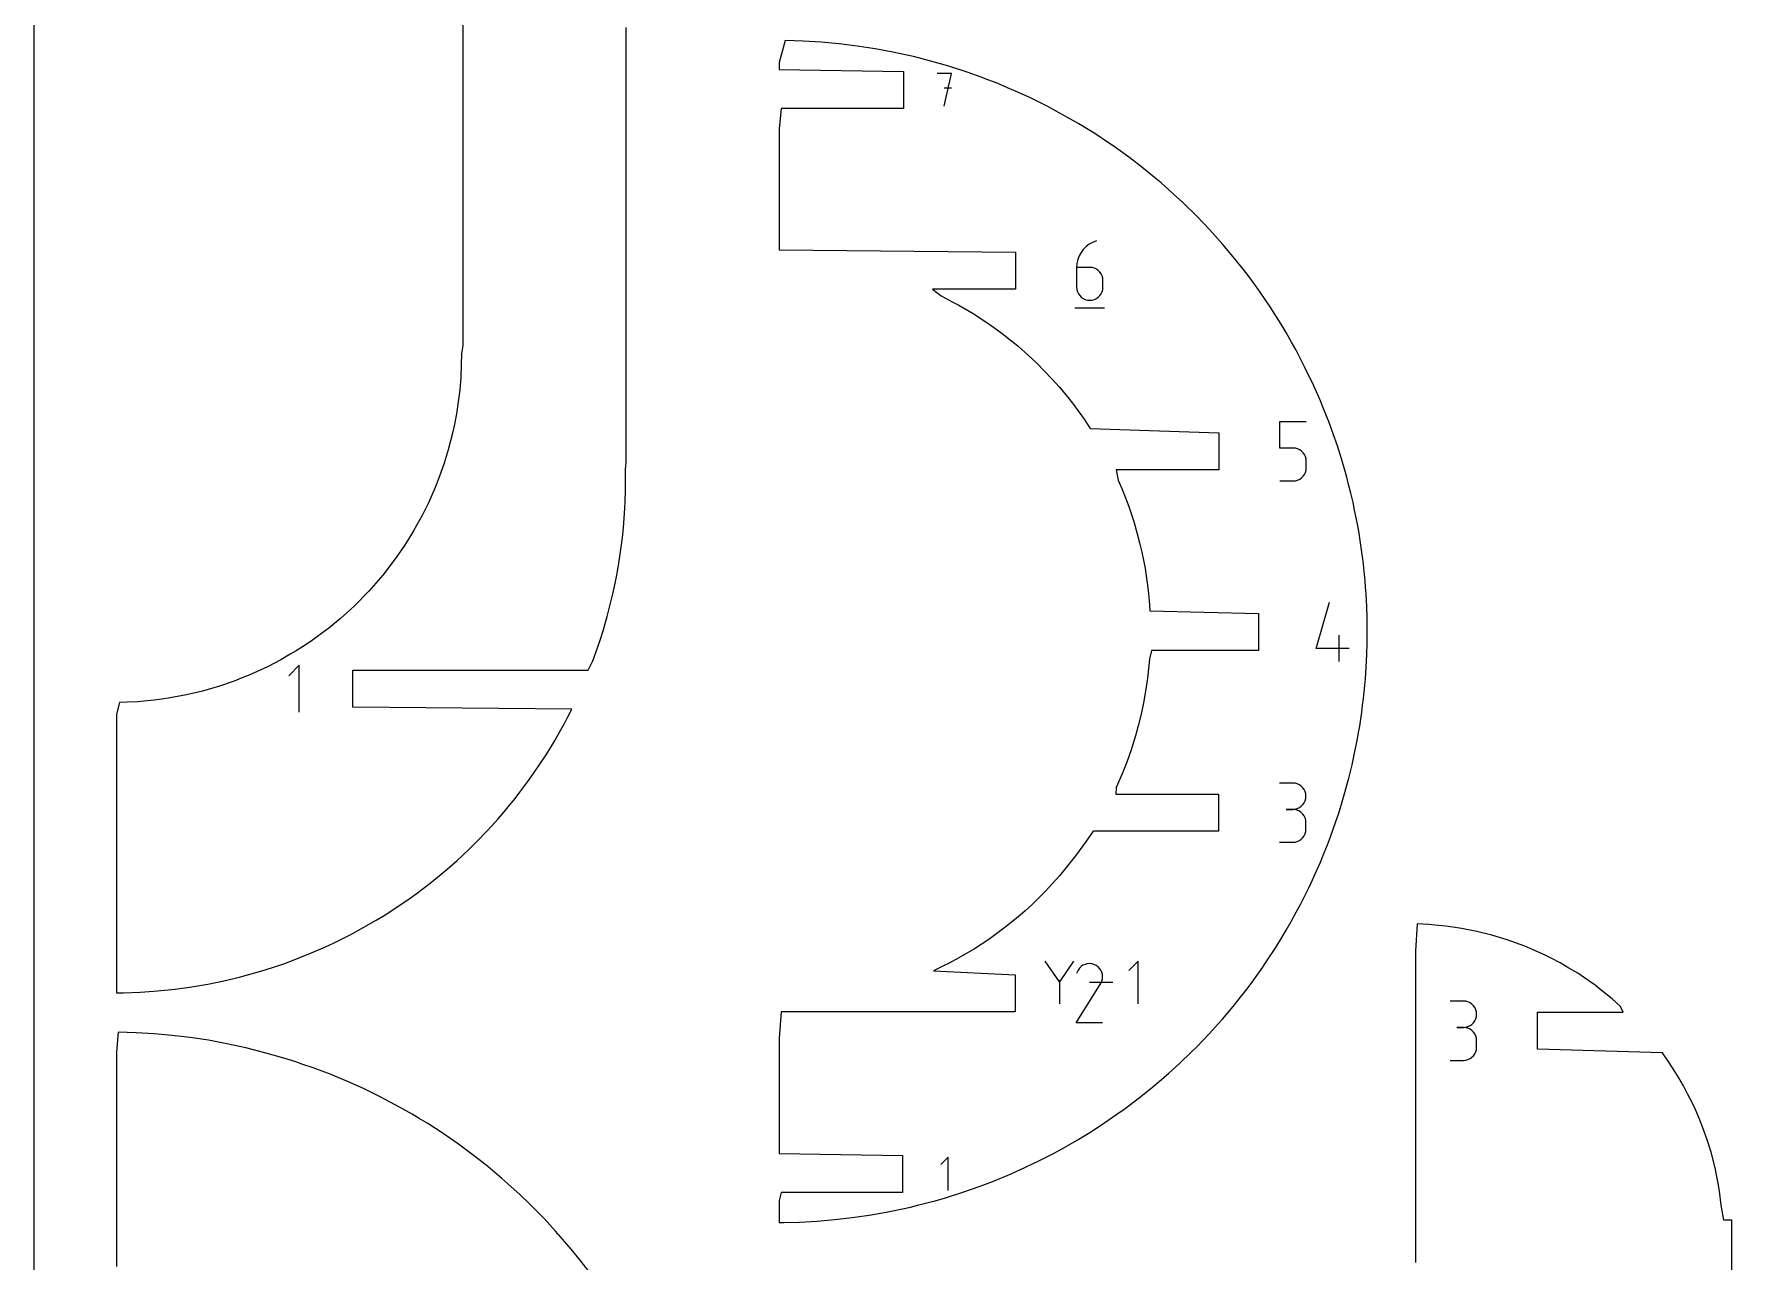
# Model space of a CAD drawing. Extents: x 0 to 1219, y 0 to 609.
# Drawn here: x 0 to 137.4, y 393.4 to 492.7 of the extents above; entities that cross this region are included whole.
import ezdxf

# ---------------------------------------------------------------- set-up
doc = ezdxf.new("R2010")
doc.units = 0

msp = doc.modelspace()

# ---------------------------------------------------------------- linework, layer by layer
at = {"layer": 'annotation', "color": 1}
for p, q in [((74.226681, 489.493318), (73.0533, 489.493318)), ((73.640073, 486.854658), (74.226681, 489.493318)), ((74.226681, 488.318282), (73.640073, 488.318282)), ((84.885178, 475.274545), (84.69769, 475.02416)), ((85.106447, 475.496753), (84.885178, 475.274545)), ((85.35862, 475.686919), (85.106447, 475.496753)), ((85.638822, 475.841179), (85.35862, 475.686919)), ((85.944174, 475.955668), (85.638822, 475.841179)), ((85.944174, 475.955668), (85.944174, 475.955668)), ((84.366673, 474.142596), (84.343071, 473.818154)), ((84.435561, 474.454321), (84.366673, 474.142596)), ((84.546858, 474.749464), (84.435561, 474.454321)), ((84.69769, 475.02416), (84.546858, 474.749464)), ((84.343071, 473.818154), (84.343071, 472.22277)), ((85.408968, 473.818154), (84.343071, 473.818154)), ((85.600672, 473.801046), (85.408968, 473.818154)), ((85.781059, 473.751706), (85.600672, 473.801046)), ((85.947129, 473.673109), (85.781059, 473.751706)), ((86.095881, 473.568231), (85.947129, 473.673109)), ((86.224315, 473.440047), (86.095881, 473.568231)), ((86.32943, 473.291532), (86.224315, 473.440047)), ((86.408227, 473.125663), (86.32943, 473.291532)), ((86.457706, 472.945414), (86.408227, 473.125663)), ((86.474865, 472.753762), (86.457706, 472.945414)), ((86.474865, 472.22277), (86.474865, 472.753762)), ((86.474865, 472.753762), (86.474865, 472.753762)), ((84.343071, 472.22277), (84.343071, 472.22277)), ((84.343071, 472.22277), (84.36028, 472.031024)), ((84.36028, 472.031024), (84.409882, 471.850527)), ((84.409882, 471.850527), (84.48884, 471.684297)), ((84.48884, 471.684297), (84.594117, 471.535355)), ((84.594117, 471.535355), (84.722675, 471.406721)), ((84.722675, 471.406721), (84.871476, 471.301416)), ((84.871476, 471.301416), (85.037484, 471.222458)), ((85.037484, 471.222458), (85.21766, 471.172869)), ((85.21766, 471.172869), (85.408968, 471.155668)), ((85.408968, 471.155668), (85.600672, 471.172869)), ((85.408968, 471.155668), (85.408968, 471.155668)), ((85.600672, 471.172869), (85.781059, 471.222458)), ((85.781059, 471.222458), (85.947129, 471.301416)), ((85.947129, 471.301416), (86.095881, 471.406721)), ((86.095881, 471.406721), (86.224315, 471.535355)), ((86.224315, 471.535355), (86.32943, 471.684297)), ((86.32943, 471.684297), (86.408227, 471.850527)), ((86.408227, 471.850527), (86.457706, 472.031024)), ((86.457706, 472.031024), (86.474865, 472.22277)), ((84.20957, 470.555668), (86.60957, 470.555668)), ((100.785031, 459.199834), (100.785031, 461.337348)), ((100.785031, 461.337348), (102.916826, 461.337348)), ((101.850929, 459.199834), (100.785031, 459.199834)), ((102.042316, 459.182726), (101.850929, 459.199834)), ((102.222534, 459.133386), (102.042316, 459.182726)), ((102.388554, 459.054789), (102.222534, 459.133386)), ((102.537346, 458.949911), (102.388554, 459.054789)), ((102.665879, 458.821727), (102.537346, 458.949911)), ((102.771123, 458.673213), (102.665879, 458.821727)), ((102.850049, 458.507343), (102.771123, 458.673213)), ((102.899627, 458.327095), (102.850049, 458.507343)), ((102.899617, 457.412704), (102.916826, 457.60445)), ((102.916826, 458.135442), (102.899627, 458.327095)), ((102.916826, 457.60445), (102.916826, 458.135442)), ((102.916826, 458.135442), (102.916826, 458.135442)), ((100.785031, 456.537348), (101.850929, 456.537348)), ((101.850929, 456.537348), (102.042237, 456.554549)), ((101.850929, 456.537348), (101.850929, 456.537348)), ((102.042237, 456.554549), (102.222413, 456.604139)), ((102.222413, 456.604139), (102.388421, 456.683096)), ((102.388421, 456.683096), (102.537222, 456.788402)), ((102.537222, 456.788402), (102.66578, 456.917035)), ((102.66578, 456.917035), (102.771056, 457.065977)), ((102.771056, 457.065977), (102.850015, 457.232207)), ((102.850015, 457.232207), (102.899617, 457.412704)), ((103.726801, 442.98613), (104.791193, 446.719029)), ((105.5931, 441.919029), (105.5931, 444.050824)), ((106.391996, 442.98613), (103.726801, 442.98613)), ((21.451787, 441.623334), (20.605281, 440.776589)), ((21.451787, 437.815609), (21.451787, 441.623334)), ((101.823079, 432.09514), (100.757181, 432.09514)), ((102.014783, 432.077933), (101.823079, 432.09514)), ((102.19517, 432.028345), (102.014783, 432.077933)), ((102.361239, 431.949426), (102.19517, 432.028345)), ((102.509991, 431.844226), (102.361239, 431.949426)), ((102.638425, 431.715794), (102.509991, 431.844226)), ((102.743541, 431.567181), (102.638425, 431.715794)), ((102.822338, 431.401435), (102.743541, 431.567181)), ((102.871816, 431.221608), (102.822338, 431.401435)), ((101.823079, 429.963345), (101.289377, 429.963345)), ((101.289377, 429.963345), (101.823079, 429.963345)), ((101.823079, 429.963345), (102.014783, 429.980557)), ((102.014783, 429.946138), (101.823079, 429.963345)), ((101.823079, 429.963345), (101.823079, 429.963345)), ((102.014783, 429.980557), (102.19517, 430.030173)), ((102.19517, 429.89655), (102.014783, 429.946138)), ((102.19517, 430.030173), (102.361239, 430.109171)), ((102.361239, 430.109171), (102.509991, 430.214524)), ((102.509991, 430.214524), (102.638425, 430.343208)), ((102.638425, 430.343208), (102.743541, 430.492197)), ((102.743541, 430.492197), (102.822338, 430.658467)), ((102.822338, 430.658467), (102.871816, 430.838992)), ((102.888976, 431.030748), (102.871816, 431.221608)), ((102.871816, 430.838992), (102.888976, 431.030748)), ((102.888976, 431.030748), (102.888976, 431.030748)), ((102.361239, 429.817631), (102.19517, 429.89655)), ((102.509991, 429.712431), (102.361239, 429.817631)), ((102.638425, 429.583999), (102.509991, 429.712431)), ((102.743541, 429.435386), (102.638425, 429.583999)), ((102.822338, 429.26964), (102.743541, 429.435386)), ((102.871816, 429.089813), (102.822338, 429.26964)), ((102.888976, 428.898953), (102.871816, 429.089813)), ((102.888976, 428.365252), (102.888976, 428.898953)), ((102.888976, 428.898953), (102.888976, 428.898953)), ((100.757181, 427.30086), (101.823079, 427.30086)), ((101.823079, 427.30086), (102.014783, 427.318057)), ((101.823079, 427.30086), (101.823079, 427.30086)), ((102.014783, 427.318057), (102.19517, 427.36762)), ((102.19517, 427.36762), (102.361239, 427.446507)), ((102.361239, 427.446507), (102.509991, 427.551675)), ((102.509991, 427.551675), (102.638425, 427.680082)), ((102.638425, 427.680082), (102.743541, 427.828685)), ((102.743541, 427.828685), (102.822338, 427.994443)), ((102.822338, 427.994443), (102.871816, 428.174313)), ((102.871816, 428.174313), (102.888976, 428.365252)), ((82.949902, 416.018232), (81.801306, 417.679259)), ((84.098282, 417.679259), (82.949902, 416.018232)), ((89.329372, 417.679151), (88.563857, 416.91342)), ((89.329372, 414.235738), (89.329372, 417.679151)), ((84.460334, 416.948649), (84.320362, 416.680143)), ((84.571414, 417.106161), (84.460334, 416.948649)), ((84.704684, 417.237647), (84.571414, 417.106161)), ((84.856092, 417.342055), (84.704684, 417.237647)), ((85.021585, 417.41833), (84.856092, 417.342055)), ((85.197109, 417.46542), (85.021585, 417.41833)), ((85.378611, 417.482272), (85.197109, 417.46542)), ((85.562038, 417.467834), (85.378611, 417.482272)), ((85.743338, 417.421052), (85.562038, 417.467834)), ((85.918455, 417.340873), (85.743338, 417.421052)), ((86.075079, 417.229655), (85.918455, 417.340873)), ((85.918455, 417.340873), (85.918455, 417.340873)), ((86.206034, 417.096194), (86.075079, 417.229655)), ((86.310155, 416.94458), (86.206034, 417.096194)), ((86.386278, 416.778904), (86.310155, 416.94458)), ((86.433238, 416.603256), (86.386278, 416.778904)), ((86.387498, 416.057384), (86.435013, 416.238406)), ((86.449871, 416.421726), (86.433238, 416.603256)), ((86.435013, 416.238406), (86.449871, 416.421726)), ((82.949902, 416.151901), (82.949902, 414.23563)), ((84.317352, 412.68235), (86.2872, 415.853553)), ((87.272793, 415.957445), (85.389994, 415.957445)), ((86.2872, 415.853553), (86.289555, 415.856467)), ((86.2872, 415.853553), (86.2872, 415.853553)), ((86.289555, 415.856467), (86.291813, 415.859406)), ((86.291813, 415.859406), (86.293989, 415.862394)), ((86.293989, 415.862394), (86.296099, 415.865457)), ((86.296099, 415.865457), (86.298157, 415.868618)), ((86.298157, 415.868618), (86.300177, 415.871904)), ((86.300177, 415.871904), (86.302175, 415.875338)), ((86.302175, 415.875338), (86.304166, 415.878946)), ((86.304166, 415.878946), (86.306164, 415.882752)), ((86.306164, 415.882752), (86.387498, 416.057384)), ((86.306164, 415.882752), (86.306164, 415.882752)), ((115.630365, 414.446542), (114.564467, 414.446542)), ((115.822069, 414.429335), (115.630365, 414.446542)), ((116.002456, 414.379747), (115.822069, 414.429335)), ((116.168525, 414.300828), (116.002456, 414.379747)), ((116.317277, 414.195627), (116.168525, 414.300828)), ((116.445711, 414.067196), (116.317277, 414.195627)), ((116.550827, 413.918582), (116.445711, 414.067196)), ((116.629624, 413.752837), (116.550827, 413.918582)), ((116.679103, 413.573009), (116.629624, 413.752837)), ((116.696262, 413.382149), (116.679103, 413.573009)), ((86.449146, 412.68235), (84.317352, 412.68235)), ((115.630365, 412.314747), (115.096664, 412.314747)), ((115.096664, 412.314747), (115.630365, 412.314747)), ((115.630365, 412.314747), (115.822069, 412.331958)), ((115.822069, 412.29754), (115.630365, 412.314747)), ((115.630365, 412.314747), (115.630365, 412.314747)), ((115.822069, 412.331958), (116.002456, 412.381575)), ((116.002456, 412.247952), (115.822069, 412.29754)), ((116.002456, 412.381575), (116.168525, 412.460572)), ((116.168525, 412.169033), (116.002456, 412.247952)), ((116.168525, 412.460572), (116.317277, 412.565926)), ((116.317277, 412.063833), (116.168525, 412.169033)), ((116.317277, 412.565926), (116.445711, 412.694609)), ((116.445711, 412.694609), (116.550827, 412.843598)), ((116.550827, 412.843598), (116.629624, 413.009868)), ((116.629624, 413.009868), (116.679103, 413.190394)), ((116.679103, 413.190394), (116.696262, 413.382149)), ((116.696262, 413.382149), (116.696262, 413.382149)), ((116.445711, 411.935401), (116.317277, 412.063833)), ((116.550827, 411.786787), (116.445711, 411.935401)), ((116.629624, 411.621042), (116.550827, 411.786787)), ((116.679103, 411.441214), (116.629624, 411.621042)), ((116.696262, 411.250355), (116.679103, 411.441214)), ((116.679103, 410.525714), (116.696262, 410.716653)), ((116.696262, 410.716653), (116.696262, 411.250355)), ((116.696262, 411.250355), (116.696262, 411.250355)), ((114.564467, 409.652261), (115.630365, 409.652261)), ((115.630365, 409.652261), (115.822069, 409.669458)), ((115.630365, 409.652261), (115.630365, 409.652261)), ((115.822069, 409.669458), (116.002456, 409.719021)), ((116.002456, 409.719021), (116.168525, 409.797908)), ((116.168525, 409.797908), (116.317277, 409.903076)), ((116.317277, 409.903076), (116.445711, 410.031483)), ((116.445711, 410.031483), (116.550827, 410.180087)), ((116.550827, 410.180087), (116.629624, 410.345845)), ((116.629624, 410.345845), (116.679103, 410.525714)), ((73.95133, 401.816927), (73.349815, 401.215242)), ((73.95133, 399.111212), (73.95133, 401.816927))]:
    msp.add_line(p, q, dxfattribs=at)
at = {"layer": 'boundary', "color": 5}
for p, q in [((34.692122, 494.785833), (34.693777, 478.278682)), ((47.905645, 483.090417), (47.905645, 493.238548)), ((60.762743, 492.169498), (60.288523, 490.394205)), ((62.223446, 492.124941), (60.762743, 492.169498)), ((63.682332, 492.035869), (62.223446, 492.124941)), ((65.138178, 491.902358), (63.682332, 492.035869)), ((66.589785, 491.724504), (65.138178, 491.902358)), ((60.288523, 490.394205), (60.288523, 489.823988)), ((68.035942, 491.502471), (66.589785, 491.724504)), ((69.475462, 491.236438), (68.035942, 491.502471)), ((71.249055, 490.841699), (69.475462, 491.236438)), ((72.43193, 490.541468), (71.249055, 490.841699)), ((73.998645, 490.088413), (72.43193, 490.541468)), ((60.288523, 489.823988), (70.342078, 489.673988)), ((70.342078, 489.673988), (70.342078, 486.673988)), ((75.574967, 489.574147), (73.998645, 490.088413)), ((76.531681, 489.238531), (75.574967, 489.574147)), ((77.160594, 488.996228), (76.531681, 489.238531)), ((77.906451, 488.708866), (77.160594, 488.996228)), ((78.755338, 488.35194), (77.906451, 488.708866)), ((79.266385, 488.137066), (78.755338, 488.35194)), ((80.610332, 487.523612), (79.266385, 488.137066)), ((60.438523, 486.673988), (60.288523, 485.030178)), ((70.342078, 486.673988), (60.438523, 486.673988)), ((81.973761, 486.848437), (80.610332, 487.523612)), ((83.612556, 485.95334), (81.973761, 486.848437)), ((60.288523, 485.030178), (60.288522, 483.760391)), ((84.535226, 485.421145), (83.612556, 485.95334)), ((85.264751, 484.970675), (84.535226, 485.421145)), ((85.804249, 484.637545), (85.264751, 484.970675)), ((60.288522, 483.760391), (60.288523, 482.468652)), ((86.931744, 483.893953), (85.804249, 484.637545)), ((87.378191, 483.585306), (86.931744, 483.893953)), ((88.639776, 482.670648), (87.378191, 483.585306)), ((47.911644, 458.03001), (47.905645, 483.090417)), ((60.288523, 482.468652), (60.288523, 481.530489)), ((89.478747, 482.035029), (88.639776, 482.670648)), ((60.288523, 481.530489), (60.288523, 479.985342)), ((90.656, 481.087057), (89.478747, 482.035029)), ((91.169397, 480.648129), (90.656, 481.087057)), ((60.288523, 479.985342), (60.288523, 479.366212)), ((91.807808, 480.094942), (91.169397, 480.648129)), ((92.192172, 479.741643), (91.807808, 480.094942)), ((92.933235, 479.060476), (92.192172, 479.741643)), ((34.693777, 478.278682), (34.692679, 467.495372)), ((60.288523, 479.366212), (60.288523, 477.578578)), ((94.088349, 477.929745), (92.933235, 479.060476)), ((60.288523, 477.578578), (60.288523, 475.246606)), ((95.101175, 476.868687), (94.088349, 477.929745)), ((96.181067, 475.666312), (95.101175, 476.868687)), ((97.152612, 474.50615), (96.181067, 475.666312)), ((60.288523, 475.246606), (79.40957, 475.055668)), ((79.40957, 475.055668), (79.40957, 472.055668)), ((97.807989, 473.676979), (97.152612, 474.50615)), ((98.132506, 473.259523), (97.807989, 473.676979)), ((98.806102, 472.341131), (98.132506, 473.259523)), ((79.40957, 472.055668), (72.684176, 472.055668)), ((72.684176, 472.055668), (73.379045, 471.504653)), ((73.379045, 471.504653), (74.283337, 471.035725)), ((99.192857, 471.804585), (98.806102, 472.341131)), ((99.996552, 470.621782), (99.192857, 471.804585)), ((74.283337, 471.035725), (74.818583, 470.75176)), ((74.818583, 470.75176), (75.96824, 470.080636)), ((75.96824, 470.080636), (76.827689, 469.516696)), ((100.329957, 470.101062), (99.996552, 470.621782)), ((100.879165, 469.226899), (100.329957, 470.101062)), ((76.827689, 469.516696), (77.617777, 468.972453)), ((77.617777, 468.972453), (78.329209, 468.461144)), ((78.329209, 468.461144), (79.11197, 467.834295)), ((101.284223, 468.542047), (100.879165, 469.226899)), ((101.727853, 467.776707), (101.284223, 468.542047)), ((34.692679, 467.495372), (34.574359, 466.836235)), ((79.11197, 467.834295), (79.575778, 467.459728)), ((79.575778, 467.459728), (80.180133, 466.932695)), ((102.092518, 467.107602), (101.727853, 467.776707)), ((102.541891, 466.265208), (102.092518, 467.107602)), ((34.564159, 465.936902), (34.520091, 464.945364)), ((34.574359, 466.836235), (34.564159, 465.936902)), ((80.180133, 466.932695), (80.716963, 466.446058)), ((80.716963, 466.446058), (81.147453, 466.025886)), ((81.147453, 466.025886), (81.701753, 465.484865)), ((102.784296, 465.781221), (102.541891, 466.265208)), ((103.519809, 464.244353), (102.784296, 465.781221)), ((34.520091, 464.945364), (34.438659, 463.912831)), ((81.701753, 465.484865), (82.371048, 464.76368)), ((82.371048, 464.76368), (82.933167, 464.149439)), ((34.320591, 462.929631), (34.16836, 461.963156)), ((34.438659, 463.912831), (34.320591, 462.929631)), ((82.933167, 464.149439), (83.49287, 463.465932)), ((83.49287, 463.465932), (84.005849, 462.837802)), ((104.063406, 463.021091), (103.519809, 464.244353)), ((104.348261, 462.323429), (104.063406, 463.021091)), ((34.16836, 461.963156), (33.980651, 460.986387)), ((84.005849, 462.837802), (84.516465, 462.138089)), ((84.516465, 462.138089), (84.951357, 461.540401)), ((84.951357, 461.540401), (85.446149, 460.785714)), ((104.769607, 461.261667), (104.348261, 462.323429)), ((33.848139, 460.401694), (33.511361, 459.057635)), ((33.980651, 460.986387), (33.848139, 460.401694)), ((85.446149, 460.785714), (95.851531, 460.437349)), ((95.851531, 460.437349), (95.851531, 457.437349)), ((105.095442, 460.357099), (104.769607, 461.261667)), ((105.438649, 459.372236), (105.095442, 460.357099)), ((33.511361, 459.057635), (33.176137, 457.971293)), ((105.682872, 458.596175), (105.438649, 459.372236)), ((33.176137, 457.971293), (32.810936, 456.929636)), ((47.848663, 457.501374), (47.911644, 458.03001)), ((47.854819, 456.555112), (47.848663, 457.501374)), ((95.851531, 457.437349), (87.546819, 457.437349)), ((87.546819, 457.437349), (87.707924, 456.608012)), ((105.931193, 457.779601), (105.682872, 458.596175)), ((106.192118, 456.851451), (105.931193, 457.779601)), ((32.810936, 456.929636), (32.453741, 456.004588)), ((47.846085, 455.709335), (47.854819, 456.555112)), ((87.707924, 456.608012), (88.011455, 455.92327)), ((106.348547, 456.253407), (106.192118, 456.851451)), ((106.528451, 455.536857), (106.348547, 456.253407)), ((31.905522, 454.774533), (31.432389, 453.803001)), ((32.453741, 456.004588), (31.905522, 454.774533)), ((47.792653, 454.335246), (47.81984, 454.862141)), ((47.81984, 454.862141), (47.846085, 455.709335)), ((88.011455, 455.92327), (88.29893, 455.180695)), ((88.29893, 455.180695), (88.563858, 454.457555)), ((106.700954, 454.804099), (106.528451, 455.536857)), ((106.832669, 454.182319), (106.700954, 454.804099)), ((31.432389, 453.803001), (30.709945, 452.50182)), ((47.675935, 452.743829), (47.741507, 453.534613)), ((47.741507, 453.534613), (47.792653, 454.335246)), ((88.563858, 454.457555), (88.759681, 453.905192)), ((88.759681, 453.905192), (88.970953, 453.252082)), ((106.962273, 453.5394), (106.832669, 454.182319)), ((107.081353, 452.916467), (106.962273, 453.5394)), ((30.384827, 451.958286), (29.971042, 451.311989)), ((30.709945, 452.50182), (30.384827, 451.958286)), ((47.503678, 451.184895), (47.596497, 451.961137)), ((47.596497, 451.961137), (47.675935, 452.743829)), ((88.970953, 453.252082), (89.250997, 452.263654)), ((89.250997, 452.263654), (89.441581, 451.517636)), ((107.190573, 452.311639), (107.081353, 452.916467)), ((107.284593, 451.723132), (107.190573, 452.311639)), ((29.971042, 451.311989), (29.312145, 450.344108)), ((47.39787, 450.41356), (47.503678, 451.184895)), ((89.441581, 451.517636), (89.616356, 450.768107)), ((89.616356, 450.768107), (89.755242, 450.119518)), ((107.3684, 451.149367), (107.284593, 451.723132)), ((107.4446, 450.588865), (107.3684, 451.149367)), ((107.513571, 450.040258), (107.4446, 450.588865)), ((29.312145, 450.344108), (28.21547, 448.909836)), ((47.118685, 448.768193), (47.258143, 449.523438)), ((47.258143, 449.523438), (47.39787, 450.41356)), ((89.755242, 450.119518), (89.877014, 449.457597)), ((89.877014, 449.457597), (90.027431, 448.461403)), ((107.575644, 449.502284), (107.513571, 450.040258)), ((107.631116, 448.973748), (107.575644, 449.502284)), ((28.21547, 448.909836), (27.095941, 447.624467)), ((46.825724, 447.392387), (46.989747, 448.141859)), ((46.989747, 448.141859), (47.118685, 448.768193)), ((90.027431, 448.461403), (90.123463, 447.665753)), ((107.680239, 448.453554), (107.631116, 448.973748)), ((107.723241, 447.940652), (107.680239, 448.453554)), ((107.759407, 447.407775), (107.723241, 447.940652)), ((25.954756, 446.463616), (25.551617, 446.086213)), ((27.095941, 447.624467), (25.954756, 446.463616)), ((46.37553, 445.570026), (46.64956, 446.642073)), ((46.64956, 446.642073), (46.825724, 447.392387)), ((90.123463, 447.665753), (90.20046, 446.857455)), ((90.20046, 446.857455), (90.257228, 446.033854)), ((107.7891, 446.877721), (107.759407, 447.407775)), ((107.812852, 446.358062), (107.7891, 446.877721)), ((24.79309, 445.407918), (23.854868, 444.633671)), ((25.551617, 446.086213), (24.79309, 445.407918)), ((46.216821, 445.01276), (46.37553, 445.570026)), ((90.257228, 446.033854), (99.06, 445.819029)), ((99.06, 445.819029), (99.06, 442.819029)), ((107.84178, 445.451999), (107.812852, 446.358062)), ((107.851153, 444.849044), (107.84178, 445.451999)), ((23.254266, 444.18172), (22.413245, 443.570615)), ((23.854868, 444.633671), (23.254266, 444.18172)), ((45.7955, 443.663105), (46.031097, 444.406725)), ((46.031097, 444.406725), (46.216821, 445.01276)), ((107.84424, 443.39222), (107.852731, 443.987969)), ((107.852731, 443.987969), (107.851153, 444.849044)), ((20.732727, 442.506805), (19.966385, 442.062236)), ((21.19756, 442.776463), (20.732727, 442.506805)), ((21.71713, 443.108115), (21.19756, 442.776463)), ((22.413245, 443.570615), (21.71713, 443.108115)), ((45.202996, 441.967638), (45.459718, 442.661356)), ((45.459718, 442.661356), (45.7955, 443.663105)), ((90.407778, 442.819029), (90.228045, 442.154499)), ((99.06, 442.819029), (90.407778, 442.819029)), ((107.795667, 441.962124), (107.819774, 442.518396)), ((107.819774, 442.518396), (107.84424, 443.39222)), ((18.892871, 441.500456), (17.462784, 440.847002)), ((19.966385, 442.062236), (18.892871, 441.500456)), ((25.788548, 438.219471), (25.788548, 441.219471)), ((25.788548, 441.219471), (44.81842, 441.219471)), ((44.81842, 441.219471), (45.202996, 441.967638)), ((90.17723, 441.567739), (90.071122, 440.573825)), ((90.228045, 442.154499), (90.17723, 441.567739)), ((107.702491, 440.511002), (107.741645, 441.020649)), ((107.741645, 441.020649), (107.795667, 441.962124)), ((15.010181, 439.931968), (13.624004, 439.527159)), ((16.192973, 440.341643), (15.010181, 439.931968)), ((16.759277, 440.567021), (16.192973, 440.341643)), ((17.462784, 440.847002), (16.759277, 440.567021)), ((90.071122, 440.573825), (89.926737, 439.532437)), ((107.604189, 439.470357), (107.656457, 439.994581)), ((107.656457, 439.994581), (107.702491, 440.511002)), ((6.915171, 438.599387), (6.6675, 437.671411)), ((7.543188, 438.625529), (6.915171, 438.599387)), ((8.406517, 438.666082), (7.543188, 438.625529)), ((8.91978, 438.714343), (8.406517, 438.666082)), ((9.717411, 438.789345), (8.91978, 438.714343)), ((10.348156, 438.87847), (9.717411, 438.789345)), ((11.024877, 438.974091), (10.348156, 438.87847)), ((12.327523, 439.220112), (11.024877, 438.974091)), ((13.624004, 439.527159), (12.327523, 439.220112)), ((43.50564, 438.069471), (25.788548, 438.219471)), ((89.755242, 438.573899), (89.557888, 437.652278)), ((89.926737, 439.532437), (89.755242, 438.573899)), ((107.407426, 437.839712), (107.479966, 438.394103)), ((107.479966, 438.394103), (107.54545, 438.937241)), ((107.54545, 438.937241), (107.604189, 439.470357)), ((6.6675, 437.671411), (6.6675, 435.935823)), ((42.520871, 436.205847), (42.932769, 436.973717)), ((42.932769, 436.973717), (43.193589, 437.460586)), ((43.193589, 437.460586), (43.50564, 438.069471)), ((89.557888, 437.652278), (89.329291, 436.715743)), ((107.239705, 436.691814), (107.327473, 437.272755)), ((107.327473, 437.272755), (107.407426, 437.839712)), ((6.6675, 435.935823), (6.6675, 434.172011)), ((41.777039, 434.948559), (42.095747, 435.487267)), ((42.095747, 435.487267), (42.520871, 436.205847)), ((89.106377, 435.901551), (88.759681, 434.788223)), ((89.329291, 436.715743), (89.106377, 435.901551)), ((106.959345, 435.157155), (107.057928, 435.66914)), ((107.057928, 435.66914), (107.150696, 436.172621)), ((107.150696, 436.172621), (107.239705, 436.691814)), ((6.6675, 434.172011), (6.6675, 433.309417)), ((40.922949, 433.611099), (41.480152, 434.465998)), ((41.480152, 434.465998), (41.777039, 434.948559)), ((88.759681, 434.788223), (88.406489, 433.79196)), ((106.62426, 433.566218), (106.743858, 434.103882)), ((106.743858, 434.103882), (106.854735, 434.635728)), ((106.854735, 434.635728), (106.959345, 435.157155)), ((6.6675, 433.309417), (6.6675, 431.813971)), ((39.950481, 432.211355), (40.410305, 432.85303)), ((40.410305, 432.85303), (40.922949, 433.611099)), ((88.034552, 432.82635), (87.545763, 431.719573)), ((88.406489, 433.79196), (88.034552, 432.82635)), ((106.354437, 432.480565), (106.492908, 433.029595)), ((106.492908, 433.029595), (106.62426, 433.566218)), ((6.6675, 431.813971), (6.6675, 431.145833)), ((38.833428, 430.742348), (39.312213, 431.351073)), ((39.312213, 431.351073), (39.63821, 431.790466)), ((39.63821, 431.790466), (39.950481, 432.211355)), ((87.545763, 431.719573), (87.520519, 431.200709)), ((105.883991, 430.773255), (106.047869, 431.321877)), ((106.047869, 431.321877), (106.208489, 431.91799)), ((106.208489, 431.91799), (106.354437, 432.480565)), ((6.6675, 431.145833), (6.6675, 429.813513)), ((37.892646, 429.605536), (38.498198, 430.329875)), ((38.498198, 430.329875), (38.833428, 430.742348)), ((87.520519, 431.200709), (95.823681, 431.200709)), ((95.823681, 431.200709), (95.823681, 428.200709)), ((105.517973, 429.585218), (105.705504, 430.187804)), ((105.705504, 430.187804), (105.883991, 430.773255)), ((6.6675, 429.813513), (6.6675, 428.933483)), ((6.6675, 428.933483), (6.6675, 427.772714)), ((36.60725, 428.175482), (37.034978, 428.628545)), ((37.034978, 428.628545), (37.539692, 429.196146)), ((37.539692, 429.196146), (37.892646, 429.605536)), ((105.100552, 428.368093), (105.315917, 428.980351)), ((105.315917, 428.980351), (105.517973, 429.585218)), ((6.6675, 427.772714), (6.6675, 426.670159)), ((35.221646, 426.771127), (35.857724, 427.386799)), ((35.857724, 427.386799), (36.60725, 428.175482)), ((85.053411, 427.300593), (84.25081, 426.190245)), ((85.688653, 428.200709), (85.053411, 427.300593)), ((95.823681, 428.200709), (85.688653, 428.200709)), ((104.633111, 427.099999), (104.87475, 427.736066)), ((104.87475, 427.736066), (105.100552, 428.368093)), ((6.6675, 426.670159), (6.6675, 425.68949)), ((33.43085, 425.129095), (34.228227, 425.834586)), ((34.228227, 425.834586), (34.656017, 426.22364)), ((34.656017, 426.22364), (35.221646, 426.771127)), ((84.25081, 426.190245), (82.968015, 424.584803)), ((104.063406, 425.684841), (104.37617, 426.456646)), ((104.37617, 426.456646), (104.633111, 427.099999)), ((6.6675, 425.68949), (6.6675, 424.353419)), ((32.058632, 423.996798), (32.948496, 424.728757)), ((32.948496, 424.728757), (33.43085, 425.129095)), ((82.968015, 424.584803), (81.836493, 423.345625)), ((103.320634, 424.023494), (103.646617, 424.742461)), ((103.646617, 424.742461), (104.063406, 425.684841)), ((6.6675, 424.353419), (6.6675, 422.71114)), ((30.433206, 422.790107), (30.914203, 423.130302)), ((30.914203, 423.130302), (32.058632, 423.996798)), ((81.836493, 423.345625), (80.716963, 422.247359)), ((102.852829, 423.068047), (103.093057, 423.553093)), ((103.093057, 423.553093), (103.320634, 424.023494)), ((6.6675, 422.71114), (6.6675, 421.980561)), ((6.6675, 421.980561), (6.6675, 420.027528)), ((28.316166, 421.372541), (29.348586, 422.03635)), ((29.348586, 422.03635), (30.433206, 422.790107)), ((80.180133, 421.76072), (79.575778, 421.233687)), ((80.716963, 422.247359), (80.180133, 421.76072)), ((102.115833, 421.646585), (102.454965, 422.275442)), ((102.454965, 422.275442), (102.852829, 423.068047)), ((25.645363, 419.840075), (26.693278, 420.416731)), ((26.693278, 420.416731), (27.669123, 420.98619)), ((27.669123, 420.98619), (28.316166, 421.372541)), ((78.535556, 420.393625), (77.233188, 419.444555)), ((79.575778, 421.233687), (78.535556, 420.393625)), ((101.297269, 420.191256), (101.710503, 420.896902)), ((101.710503, 420.896902), (102.115833, 421.646585)), ((111.895822, 420.687853), (111.74978, 418.492032)), ((112.837949, 420.633316), (111.895822, 420.687853)), ((113.356525, 420.603291), (112.837949, 420.633316)), ((114.188851, 420.506832), (113.356525, 420.603291)), ((114.815412, 420.434225), (114.188851, 420.506832)), ((115.483438, 420.317939), (114.815412, 420.434225)), ((6.6675, 420.027528), (6.6675, 419.548585)), ((6.6675, 419.548585), (6.6675, 417.267134)), ((23.590605, 418.84725), (24.285429, 419.163836)), ((24.285429, 419.163836), (25.645363, 419.840075)), ((77.233188, 419.444555), (76.090415, 418.689747)), ((100.391391, 418.706896), (100.832596, 419.402432)), ((100.832596, 419.402432), (101.297269, 420.191256)), ((116.727473, 420.074698), (115.483438, 420.317939)), ((117.925761, 419.784095), (116.727473, 420.074698)), ((119.169022, 419.414828), (117.925761, 419.784095)), ((120.608542, 418.88283), (119.169022, 419.414828)), ((20.121149, 417.4414), (20.769524, 417.67923)), ((20.769524, 417.67923), (21.384834, 417.909895)), ((21.384834, 417.909895), (22.50104, 418.367491)), ((22.50104, 418.367491), (23.590605, 418.84725)), ((74.818583, 417.941657), (74.036844, 417.526922)), ((76.090415, 418.689747), (74.818583, 417.941657)), ((99.392921, 417.198428), (99.787494, 417.773906)), ((99.787494, 417.773906), (100.391391, 418.706896)), ((111.74978, 418.492032), (111.74978, 416.761005)), ((121.227379, 418.61502), (120.608542, 418.88283)), ((122.253344, 418.1574), (121.227379, 418.61502)), ((122.737078, 417.917146), (122.253344, 418.1574)), ((123.462837, 417.535942), (122.737078, 417.917146)), ((6.6675, 417.267134), (6.6675, 415.111488)), ((15.363934, 416.096155), (16.623551, 416.396795)), ((16.623551, 416.396795), (17.286099, 416.564465)), ((17.286099, 416.564465), (17.855694, 416.729896)), ((17.855694, 416.729896), (18.708735, 416.977651)), ((18.708735, 416.977651), (20.121149, 417.4414)), ((73.587408, 417.288484), (72.755061, 416.890145)), ((72.755061, 416.890145), (79.383851, 416.582389)), ((74.036844, 417.526922), (73.587408, 417.288484)), ((79.383851, 416.582389), (79.383851, 413.582389)), ((98.532676, 415.989316), (98.85749, 416.43606)), ((98.85749, 416.43606), (99.392921, 417.198428)), ((111.74978, 416.761005), (111.74978, 415.306318)), ((124.169781, 417.116164), (123.462837, 417.535942)), ((124.875263, 416.697271), (124.169781, 417.116164)), ((125.427278, 416.331087), (124.875263, 416.697271)), ((126.276292, 415.732972), (125.427278, 416.331087)), ((6.6675, 415.111488), (7.213192, 415.116149)), ((7.213192, 415.116149), (8.602423, 415.164701)), ((8.602423, 415.164701), (9.685575, 415.240471)), ((9.685575, 415.240471), (11.418235, 415.412823)), ((11.418235, 415.412823), (12.761511, 415.601715)), ((12.761511, 415.601715), (14.076653, 415.83033)), ((14.076653, 415.83033), (15.363934, 416.096155)), ((97.005785, 414.02162), (97.710186, 414.90961)), ((97.710186, 414.90961), (98.132506, 415.448309)), ((98.132506, 415.448309), (98.532676, 415.989316)), ((111.74978, 415.306318), (111.74978, 413.692527)), ((126.780084, 415.340191), (126.276292, 415.732972)), ((127.664761, 414.641164), (126.780084, 415.340191)), ((60.438523, 413.582389), (60.288523, 411.446484)), ((79.383851, 413.582389), (60.438523, 413.582389)), ((96.141894, 412.998129), (97.005785, 414.02162)), ((111.74978, 413.692527), (111.74978, 412.09736)), ((121.630967, 410.55211), (121.630967, 413.552111)), ((121.630967, 413.552111), (128.542551, 413.55211)), ((128.344453, 414.02016), (127.664761, 414.641164)), ((128.542551, 413.55211), (128.344453, 414.02016)), ((95.101175, 411.834274), (95.793697, 412.608719)), ((95.793697, 412.608719), (96.141894, 412.998129)), ((111.74978, 412.09736), (111.74978, 410.51999)), ((6.813543, 411.935568), (6.6675, 410.338858)), ((8.274245, 411.891717), (6.813543, 411.935568)), ((9.733132, 411.804078), (8.274245, 411.891717)), ((11.188978, 411.672689), (9.733132, 411.804078)), ((12.640585, 411.497662), (11.188978, 411.672689)), ((14.114211, 411.274175), (12.640585, 411.497662)), ((15.606983, 410.997774), (14.114211, 411.274175)), ((17.136323, 410.663553), (15.606983, 410.997774)), ((60.288523, 411.446484), (60.288523, 409.330426)), ((93.63211, 410.329908), (94.031327, 410.721697)), ((94.031327, 410.721697), (95.101175, 411.834274)), ((6.6675, 410.338858), (6.6675, 405.682049)), ((18.672496, 410.275383), (17.136323, 410.663553)), ((20.214794, 409.831701), (18.672496, 410.275383)), ((21.194012, 409.526761), (20.214794, 409.831701)), ((21.762541, 409.330826), (21.194012, 409.526761)), ((91.807807, 408.613164), (92.663208, 409.394068)), ((92.663208, 409.394068), (93.63211, 410.329908)), ((111.74978, 410.51999), (111.74978, 409.424195)), ((111.74978, 409.424195), (111.74978, 407.933706)), ((131.743412, 410.251691), (121.630967, 410.55211)), ((132.25022, 409.504952), (131.743412, 410.251691)), ((132.792222, 408.680359), (132.25022, 409.504952)), ((22.582481, 409.048244), (21.762541, 409.330826)), ((23.31515, 408.770939), (22.582481, 409.048244)), ((23.957251, 408.527906), (23.31515, 408.770939)), ((25.317185, 407.966164), (23.957251, 408.527906)), ((26.661132, 407.363475), (25.317185, 407.966164)), ((60.288523, 408.711786), (60.288522, 407.167749)), ((60.288523, 409.330426), (60.288523, 408.711786)), ((90.357962, 407.380346), (91.218683, 408.106166)), ((91.218683, 408.106166), (91.807807, 408.613164)), ((133.070269, 408.231037), (132.792222, 408.680359)), ((133.436901, 407.593061), (133.070269, 408.231037)), ((27.997659, 406.715022), (26.661132, 407.363475)), ((29.577077, 405.871748), (27.997659, 406.715022)), ((60.288522, 407.167749), (60.288523, 406.230353)), ((88.277039, 405.762626), (89.44006, 406.638182)), ((89.44006, 406.638182), (90.357962, 407.380346)), ((111.74978, 407.933706), (111.74978, 407.415789)), ((111.74978, 407.415789), (111.74978, 406.456054)), ((133.769243, 406.952219), (133.436901, 407.593061)), ((134.141946, 406.23354), (133.769243, 406.952219)), ((6.6675, 405.682049), (6.6675, 404.109651)), ((30.586026, 405.300975), (29.577077, 405.871748)), ((31.162046, 404.95213), (30.586026, 405.300975)), ((60.288523, 406.230353), (60.288523, 404.939683)), ((86.631702, 404.617204), (87.605234, 405.287425)), ((87.605234, 405.287425), (88.277039, 405.762626)), ((111.74978, 406.456054), (111.74978, 405.88768)), ((111.74978, 405.88768), (111.74978, 404.99057)), ((134.378934, 405.720663), (134.141946, 406.23354)), ((134.73494, 404.893654), (134.378934, 405.720663)), ((6.6675, 404.109651), (6.6675, 401.248823)), ((31.855061, 404.532431), (31.162046, 404.95213)), ((33.102672, 403.725424), (31.855061, 404.532431)), ((60.288523, 404.939683), (60.288523, 403.670855)), ((84.535226, 403.282382), (85.630936, 403.960487)), ((85.630936, 403.960487), (86.631702, 404.617204)), ((111.74978, 404.99057), (111.74978, 404.37483)), ((111.74978, 404.37483), (111.74978, 403.536609)), ((134.997407, 404.19829), (134.73494, 404.893654)), ((135.342926, 403.235539), (134.997407, 404.19829)), ((34.352088, 402.862096), (33.102672, 403.725424)), ((35.529559, 401.988645), (34.352088, 402.862096)), ((60.288523, 403.670855), (60.288522, 402.11407)), ((82.462645, 402.124586), (83.245842, 402.542996)), ((83.245842, 402.542996), (84.535226, 403.282382)), ((111.74978, 403.536609), (111.74978, 402.876765)), ((111.74978, 402.876765), (111.74978, 402.093582)), ((135.668305, 402.225588), (135.342926, 403.235539)), ((6.6675, 401.248823), (6.6675, 398.643095)), ((35.984395, 401.630031), (35.529559, 401.988645)), ((36.7068, 401.060457), (35.984395, 401.630031)), ((60.288522, 402.11407), (70.268683, 401.96407)), ((70.268683, 401.96407), (70.268683, 398.96407)), ((80.218394, 401.005665), (81.353343, 401.554203)), ((81.353343, 401.554203), (81.937189, 401.843866)), ((81.937189, 401.843866), (82.462645, 402.124586)), ((111.74978, 402.093582), (111.74978, 401.344588)), ((111.74978, 401.344588), (111.74978, 400.660985)), ((135.986556, 400.9662), (135.668305, 402.225588)), ((37.858619, 400.096297), (36.7068, 401.060457)), ((38.337566, 399.671004), (37.858619, 400.096297)), ((76.531681, 399.46567), (77.631238, 399.887033)), ((77.631238, 399.887033), (79.058285, 400.48068)), ((79.058285, 400.48068), (80.218394, 401.005665)), ((111.74978, 400.660985), (111.74978, 399.95692)), ((111.74978, 399.95692), (111.74978, 399.238318)), ((136.246952, 399.679769), (135.986556, 400.9662)), ((6.6675, 398.643095), (6.6675, 397.021485)), ((39.326312, 398.764199), (38.337566, 399.671004)), ((40.082127, 398.044318), (39.326312, 398.764199)), ((60.438522, 398.96407), (60.288523, 398.31143)), ((70.268683, 398.96407), (60.438522, 398.96407)), ((72.891591, 398.299425), (73.742171, 398.53947)), ((73.742171, 398.53947), (75.1432, 398.981192)), ((75.1432, 398.981192), (76.531681, 399.46567)), ((111.74978, 399.238318), (111.74978, 398.57558)), ((111.74978, 398.57558), (111.74978, 397.825157)), ((136.339436, 399.071175), (136.246952, 399.679769)), ((136.487589, 397.944246), (136.339436, 399.071175)), ((6.6675, 397.021485), (6.6675, 395.966174)), ((41.261852, 396.847088), (40.082127, 398.044318)), ((60.288523, 398.31143), (60.288522, 396.533248)), ((66.18117, 396.933411), (67.562418, 397.13383)), ((67.562418, 397.13383), (68.924816, 397.37202)), ((68.924816, 397.37202), (69.475462, 397.474307)), ((69.475462, 397.474307), (70.267621, 397.646613)), ((70.267621, 397.646613), (70.907121, 397.785714)), ((70.907121, 397.785714), (71.590113, 397.956219)), ((71.590113, 397.956219), (72.329757, 398.140866)), ((72.329757, 398.140866), (72.891591, 398.299425)), ((111.74978, 397.825157), (111.74978, 397.199966)), ((111.74978, 397.199966), (111.74978, 396.421136)), ((136.700949, 396.710819), (136.487589, 397.944246)), ((6.6675, 395.966174), (6.6675, 392.984419)), ((42.192694, 395.839113), (41.261852, 396.847088)), ((42.956354, 394.963126), (42.192694, 395.839113)), ((60.288522, 396.533248), (60.653252, 396.534574)), ((60.653252, 396.534574), (61.931791, 396.572293)), ((61.931791, 396.572293), (63.365108, 396.651297)), ((63.365108, 396.651297), (64.781821, 396.772118)), ((64.781821, 396.772118), (66.18117, 396.933411)), ((111.74978, 396.421136), (111.74978, 395.829491)), ((111.74978, 395.829491), (111.74978, 395.025926)), ((137.355606, 396.710819), (136.700949, 396.710819)), ((137.361234, 382.587372), (137.355606, 396.710819)), ((43.455199, 394.373704), (42.956354, 394.963126)), ((44.183306, 393.476555), (43.455199, 394.373704)), ((111.74978, 395.025926), (111.74978, 394.180412)), ((45.169365, 392.18591), (44.183306, 393.476555)), ((111.74978, 394.180412), (111.74978, 393.30046))]:
    msp.add_line(p, q, dxfattribs=at)
at = {"layer": 'frame', "color": 5}
msp.add_line((0, 609), (0, 0), dxfattribs=at)

doc.saveas('drawing.dxf')
